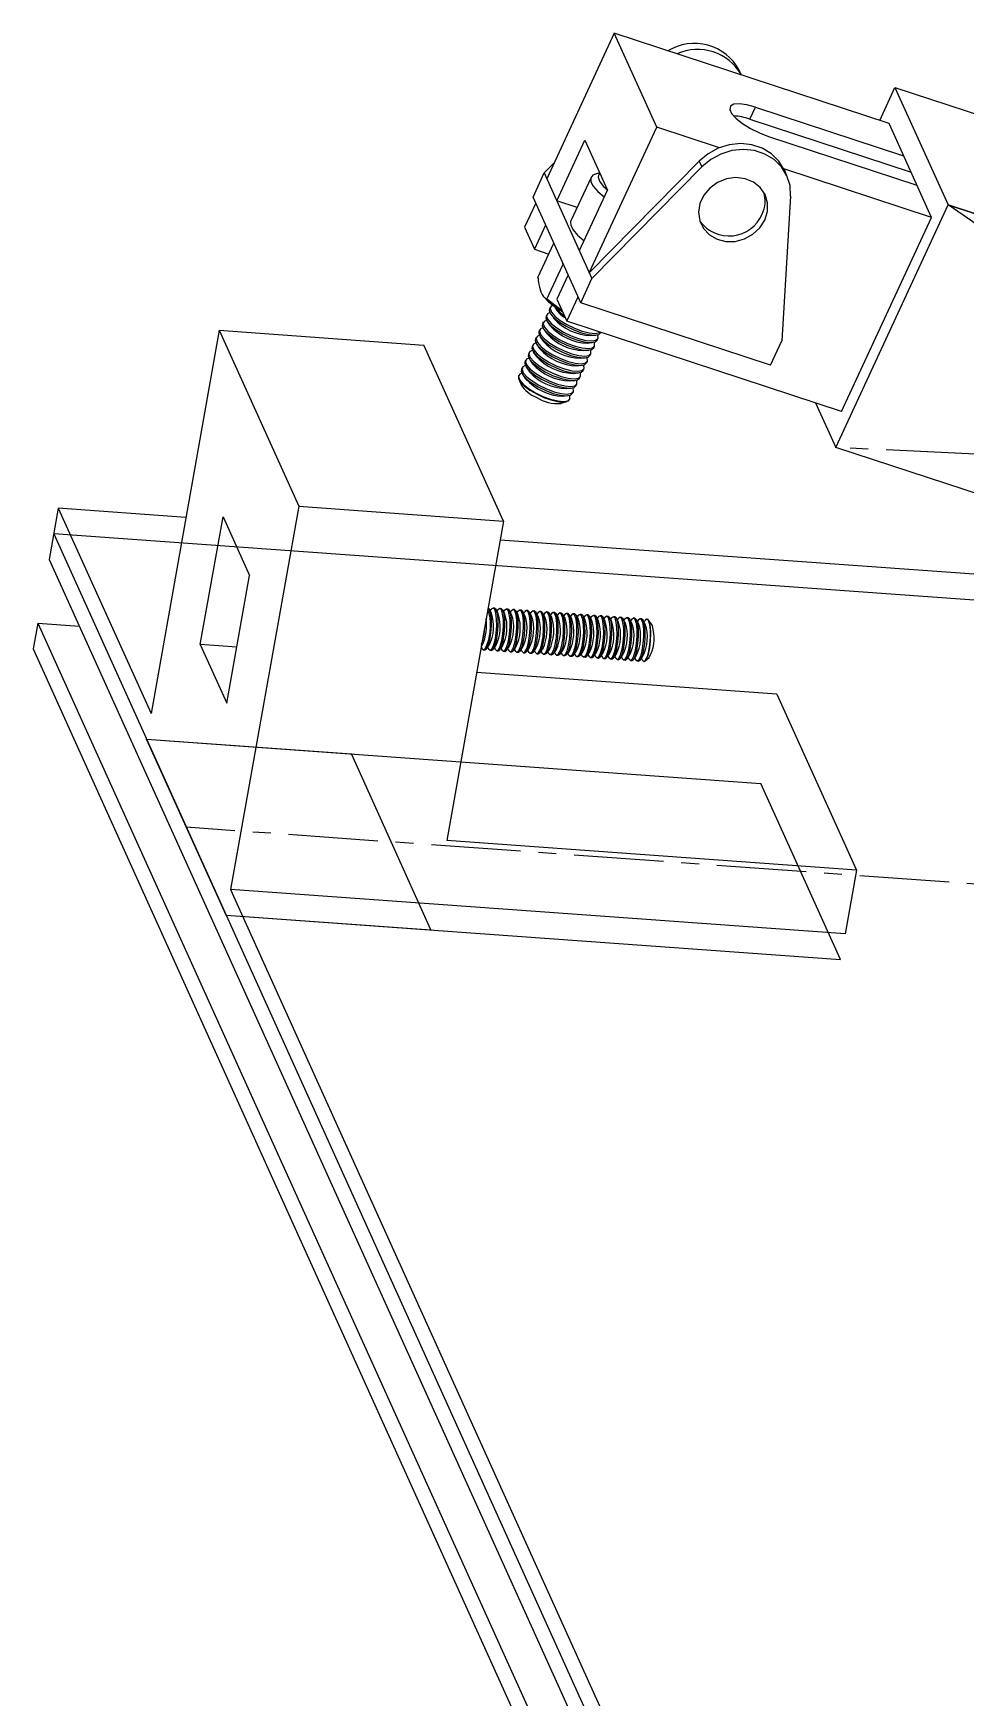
# Model space of a CAD drawing. Header units: millimetres. Extents: x -449 to 159, y -561 to 114.
# Drawn here: x -293.5 to -161.2, y -144.2 to 92 of the extents above; entities that cross this region are included whole.
import ezdxf

# ---------------------------------------------------------------- set-up
doc = ezdxf.new("R2010")
doc.units = ezdxf.units.MM
doc.header["$PDSIZE"] = -1
doc.linetypes.add('CENTERX2', pattern=[20.32, 12.7, -2.54, 2.54, -2.54])

msp = doc.modelspace()

# ---------------------------------------------------------------- linework, layer by layer
at = {"color": 7, "linetype": 'Continuous', "lineweight": 25}
for p, q in [((-211.09, 91.97), (-220.66, 71.33)), ((-172.1, 79.17), (-211.09, 91.97)), ((-205.07, 78.65), (-211.09, 91.97)), ((-193.05, 86.04), (-193.36, 86.74)), ((-173.42, 79.6), (-171.26, 84.27)), ((-171.26, 84.27), (-163.73, 67.62)), ((-171.26, 84.27), (-145.45, 75.8)), ((-191.87, 79.78), (-191.07, 81.5)), ((-191.07, 81.5), (-170.03, 74.59)), ((-214.64, 58), (-205.07, 78.65)), ((-196.18, 75.73), (-205.07, 78.65)), ((-191.87, 79.78), (-168.98, 72.26)), ((-166.08, 65.85), (-172.1, 79.17)), ((-219.25, 68.2), (-215.26, 76.8)), ((-215.26, 76.8), (-212.06, 69.73)), ((-189.19, 77.33), (-168.15, 70.42)), ((-219.6, 73.62), (-221.04, 72.16)), ((-199.04, 73.84), (-214.64, 58)), ((-199.04, 73.84), (-198.66, 73.01)), ((-222.63, 68.72), (-221.04, 72.16)), ((-221.04, 72.16), (-214.26, 57.17)), ((-214.39, 71.53), (-217.26, 65.34)), ((-198.66, 73.01), (-214.26, 57.17)), ((-213.17, 72.18), (-213.76, 72)), ((-166.08, 65.85), (-187.03, 72.72)), ((-186.59, 71.75), (-186.96, 72.59)), ((-215.85, 53.73), (-222.63, 68.72)), ((-216.05, 61.13), (-212.06, 69.73)), ((-186.07, 68.87), (-187.33, 48.33)), ((-222.25, 67.88), (-223.85, 64.44)), ((-216.37, 67.26), (-219.25, 68.2)), ((-179.67, 33.21), (-163.73, 67.62)), ((-163.73, 67.62), (-127.83, 55.83)), ((-223.85, 64.44), (-222.44, 61.32)), ((-220.84, 64.76), (-222.44, 61.32)), ((-178.83, 38.32), (-166.08, 65.85)), ((-221.93, 57.32), (-219.68, 62.17)), ((-222.44, 61.32), (-220.39, 60.65)), ((-220.66, 54.25), (-218.42, 59.1)), ((-218.49, 59.56), (-218.42, 59.1)), ((-217.64, 57.69), (-219.24, 54.25)), ((-215.85, 53.73), (-214.26, 57.17)), ((-221.14, 54.63), (-220.97, 54.45)), ((-217.83, 51.12), (-216.23, 54.56)), ((-220.67, 52.04), (-220.78, 51.8)), ((-218.49, 52.58), (-220.66, 54.25)), ((-220.17, 53.12), (-220.28, 52.87)), ((-220.09, 52.11), (-219.69, 51.54)), ((-219.6, 53.19), (-219.19, 52.61)), ((-219.24, 54.25), (-217.83, 51.12)), ((-188.93, 44.89), (-215.85, 53.73)), ((-267.17, 49.84), (-276.83, -4.55)), ((-267.17, 49.84), (-255.87, 24.86)), ((-267.17, 49.84), (-238.1, 47.74)), ((-221.66, 49.89), (-221.78, 49.65)), ((-221.17, 50.97), (-221.28, 50.72)), ((-221.09, 49.96), (-220.69, 49.39)), ((-220.59, 51.04), (-220.19, 50.46)), ((-178.83, 38.32), (-217.83, 51.12)), ((-226.81, 22.77), (-238.1, 47.74)), ((-222.66, 47.74), (-222.77, 47.5)), ((-222.16, 48.82), (-222.28, 48.57)), ((-222.09, 47.81), (-221.69, 47.24)), ((-221.59, 48.89), (-221.19, 48.31)), ((-214.92, 48.02), (-214.22, 48.09)), ((-214.42, 49.1), (-213.72, 49.16)), ((-214.02, 47.36), (-213.91, 47.6)), ((-213.52, 48.43), (-213.41, 48.68)), ((-213.02, 49.51), (-213.01, 49.54)), ((-188.93, 44.89), (-187.33, 48.33)), ((-223.66, 45.59), (-223.77, 45.35)), ((-223.16, 46.66), (-223.27, 46.42)), ((-223.08, 45.66), (-222.68, 45.09)), ((-222.59, 46.74), (-222.18, 46.16)), ((-215.92, 45.87), (-215.22, 45.94)), ((-215.42, 46.95), (-214.72, 47.01)), ((-215.02, 45.21), (-214.9, 45.45)), ((-214.52, 46.28), (-214.41, 46.53)), ((-224.65, 43.44), (-224.68, 43.37)), ((-224.65, 42.89), (-224.31, 42.09)), ((-224.16, 44.51), (-224.27, 44.27)), ((-224.08, 43.51), (-223.68, 42.94)), ((-223.58, 44.59), (-223.18, 44.01)), ((-217.41, 42.64), (-216.71, 42.71)), ((-216.91, 43.72), (-216.22, 43.79)), ((-216.42, 44.79), (-215.72, 44.86)), ((-216.01, 43.06), (-215.9, 43.3)), ((-215.52, 44.13), (-215.4, 44.38)), ((-218.41, 40.49), (-217.71, 40.56)), ((-217.91, 41.57), (-217.21, 41.63)), ((-217.01, 40.91), (-216.9, 41.15)), ((-216.51, 41.98), (-216.4, 42.23)), ((-218.65, 39.47), (-217.82, 39.72)), ((-217.43, 40.01), (-217.4, 40.08)), ((-182.53, 39.54), (-179.67, 33.21)), ((-143.77, 21.43), (-179.67, 33.21)), ((-290.01, 24.59), (-291.29, 17.33)), ((-290.01, 24.59), (-276.83, -4.55)), ((-271.89, 23.28), (-290.01, 24.59)), ((-255.87, 24.86), (-265.54, -29.53)), ((-255.87, 24.86), (-226.81, 22.77)), ((-269.85, 5.25), (-266.62, 23.38)), ((-266.62, 23.38), (-262.86, 15.06)), ((-226.81, 22.77), (-234.86, -22.56)), ((-290.65, 20.96), (-196.55, -187.18)), ((-125.45, 12.72), (-227.29, 20.06)), ((-291.29, 17.33), (-197.2, -190.81)), ((-266.08, -3.07), (-262.86, 15.06)), ((-228.52, 9.72), (-228.81, 10.27)), ((-228.56, 10.25), (-228.7, 10.06)), ((-228.1, 10.4), (-228.3, 10.42)), ((-227.57, 9.65), (-227.86, 10.2)), ((-227.61, 10.18), (-227.75, 9.99)), ((-227.15, 10.33), (-227.35, 10.35)), ((-226.62, 9.59), (-226.92, 10.13)), ((-226.66, 10.11), (-226.8, 9.92)), ((-226.2, 10.27), (-226.4, 10.28)), ((-225.67, 9.52), (-225.97, 10.06)), ((-225.71, 10.04), (-225.85, 9.85)), ((-225.25, 10.2), (-225.45, 10.21)), ((-224.73, 9.45), (-225.02, 9.99)), ((-224.76, 9.97), (-224.91, 9.78)), ((-224.3, 10.13), (-224.5, 10.14)), ((-223.78, 9.38), (-224.07, 9.92)), ((-223.81, 9.9), (-223.96, 9.71)), ((-223.36, 10.06), (-223.55, 10.08)), ((-222.83, 9.31), (-223.12, 9.85)), ((-222.87, 9.84), (-223.01, 9.65)), ((-222.41, 9.99), (-222.6, 10.01)), ((-221.88, 9.24), (-222.17, 9.79)), ((-221.92, 9.77), (-222.06, 9.58)), ((-221.46, 9.92), (-221.65, 9.94)), ((-220.93, 9.18), (-221.22, 9.72)), ((-220.97, 9.7), (-221.11, 9.51)), ((-220.51, 9.86), (-220.71, 9.87)), ((-219.98, 9.11), (-220.27, 9.65)), ((-220.02, 9.63), (-220.16, 9.44)), ((-219.56, 9.79), (-219.76, 9.8)), ((-219.03, 9.04), (-219.32, 9.58)), ((-219.07, 9.56), (-219.21, 9.37)), ((-218.61, 9.72), (-218.81, 9.73)), ((-218.08, 8.97), (-218.38, 9.51)), ((-218.12, 9.49), (-218.26, 9.3)), ((-217.66, 9.65), (-217.86, 9.66)), ((-216.71, 9.58), (-216.91, 9.6)), ((-215.76, 9.51), (-215.96, 9.53)), ((-214.82, 9.45), (-215.01, 9.46)), ((-292.9, 8.27), (-293.55, 4.64)), ((-292.9, 8.27), (-287, 7.84)), ((-292.9, 8.27), (-198.81, -199.87)), ((-217.13, 8.9), (-217.43, 9.44)), ((-217.17, 9.43), (-217.31, 9.23)), ((-216.19, 8.83), (-216.48, 9.38)), ((-216.22, 9.36), (-216.36, 9.17)), ((-215.24, 8.77), (-215.53, 9.31)), ((-215.27, 9.29), (-215.42, 9.1)), ((-214.29, 8.7), (-214.58, 9.24)), ((-214.33, 9.22), (-214.47, 9.03)), ((-213.87, 9.38), (-214.06, 9.39)), ((-213.34, 8.63), (-213.63, 9.17)), ((-213.38, 9.15), (-213.52, 8.96)), ((-212.92, 9.31), (-213.11, 9.32)), ((-212.39, 8.56), (-212.68, 9.1)), ((-212.43, 9.08), (-212.57, 8.89)), ((-211.97, 9.24), (-212.17, 9.25)), ((-211.44, 8.49), (-211.73, 9.03)), ((-211.48, 9.02), (-211.62, 8.82)), ((-211.02, 9.17), (-211.22, 9.19)), ((-210.49, 8.42), (-210.78, 8.97)), ((-210.53, 8.95), (-210.67, 8.76)), ((-210.07, 9.1), (-210.27, 9.12)), ((-209.54, 8.35), (-209.84, 8.9)), ((-209.58, 8.88), (-209.72, 8.69)), ((-209.12, 9.03), (-209.32, 9.05)), ((-208.59, 8.29), (-208.89, 8.83)), ((-208.63, 8.81), (-208.77, 8.62)), ((-208.17, 8.97), (-208.37, 8.98)), ((-207.65, 8.22), (-207.94, 8.76)), ((-207.68, 8.74), (-207.82, 8.55)), ((-207.22, 8.9), (-207.42, 8.91)), ((-206.7, 8.15), (-206.99, 8.69)), ((-206.73, 8.67), (-206.88, 8.48)), ((-206.44, 8.84), (-206.47, 8.84)), ((-205.8, 8.16), (-206.27, 8.74)), ((-269.85, 5.25), (-266.08, -3.07)), ((-264.67, 4.88), (-269.85, 5.25)), ((-229.99, 4.86), (-229.91, 4.71)), ((-229.97, 4.99), (-229.8, 5.22)), ((-229.22, 4.66), (-228.85, 5.15)), ((-229.08, 4.85), (-228.96, 4.64)), ((-228.27, 4.59), (-227.9, 5.08)), ((-228.13, 4.78), (-228.01, 4.57)), ((-227.32, 4.52), (-226.95, 5.02)), ((-226.37, 4.45), (-226, 4.95)), ((-225.42, 4.38), (-225.06, 4.88)), ((-224.47, 4.32), (-224.11, 4.81)), ((-223.52, 4.25), (-223.16, 4.74)), ((-293.55, 4.64), (-199.45, -203.5)), ((-229.68, 4.5), (-229.48, 4.49)), ((-228.73, 4.43), (-228.53, 4.42)), ((-227.78, 4.36), (-227.58, 4.35)), ((-227.18, 4.71), (-227.07, 4.5)), ((-226.83, 4.3), (-226.63, 4.28)), ((-226.23, 4.64), (-226.12, 4.43)), ((-225.88, 4.23), (-225.68, 4.21)), ((-225.28, 4.58), (-225.17, 4.37)), ((-224.93, 4.16), (-224.74, 4.15)), ((-224.33, 4.51), (-224.22, 4.3)), ((-223.98, 4.09), (-223.79, 4.08)), ((-223.38, 4.44), (-223.27, 4.23)), ((-223.03, 4.02), (-222.84, 4.01)), ((-222.58, 4.18), (-222.21, 4.67)), ((-222.43, 4.37), (-222.32, 4.16)), ((-222.09, 3.95), (-221.89, 3.94)), ((-221.63, 4.11), (-221.26, 4.6)), ((-221.48, 4.3), (-221.37, 4.09)), ((-221.14, 3.89), (-220.94, 3.87)), ((-220.68, 4.04), (-220.31, 4.54)), ((-220.54, 4.23), (-220.42, 4.02)), ((-220.19, 3.82), (-219.99, 3.8)), ((-219.73, 3.97), (-219.36, 4.47)), ((-219.59, 4.16), (-219.47, 3.96)), ((-219.24, 3.75), (-219.04, 3.73)), ((-218.78, 3.91), (-218.41, 4.4)), ((-218.64, 4.1), (-218.52, 3.89)), ((-218.29, 3.68), (-218.09, 3.67)), ((-217.83, 3.84), (-217.46, 4.33)), ((-217.69, 4.03), (-217.58, 3.82)), ((-217.34, 3.61), (-217.14, 3.6)), ((-216.88, 3.77), (-216.51, 4.26)), ((-216.74, 3.96), (-216.63, 3.75)), ((-216.39, 3.54), (-216.2, 3.53)), ((-215.93, 3.7), (-215.57, 4.19)), ((-215.79, 3.89), (-215.68, 3.68)), ((-215.44, 3.48), (-215.25, 3.46)), ((-214.98, 3.63), (-214.62, 4.13)), ((-214.84, 3.82), (-214.73, 3.61)), ((-214.49, 3.41), (-214.3, 3.39)), ((-214.04, 3.56), (-213.67, 4.06)), ((-213.89, 3.75), (-213.78, 3.54)), ((-213.55, 3.34), (-213.35, 3.32)), ((-213.09, 3.49), (-212.72, 3.99)), ((-212.94, 3.69), (-212.83, 3.48)), ((-212.6, 3.27), (-212.4, 3.26)), ((-212.14, 3.43), (-211.77, 3.92)), ((-212, 3.62), (-211.88, 3.41)), ((-211.65, 3.2), (-211.45, 3.19)), ((-211.19, 3.36), (-210.82, 3.85)), ((-211.05, 3.55), (-210.93, 3.34)), ((-210.7, 3.13), (-210.5, 3.12)), ((-210.24, 3.29), (-209.87, 3.78)), ((-210.1, 3.48), (-209.98, 3.27)), ((-209.75, 3.06), (-209.55, 3.05)), ((-209.29, 3.22), (-208.92, 3.72)), ((-209.15, 3.41), (-209.04, 3.2)), ((-208.8, 3), (-208.6, 2.98)), ((-208.34, 3.15), (-207.97, 3.65)), ((-208.2, 3.34), (-208.09, 3.13)), ((-207.85, 2.93), (-207.66, 2.91)), ((-207.39, 3.08), (-207.03, 3.58)), ((-207.25, 3.28), (-207.14, 3.07)), ((-206.9, 2.86), (-206.87, 2.86)), ((-206.69, 2.94), (-206.14, 3.43)), ((-188.03, -1.78), (-230.63, 1.3)), ((-188.03, -1.78), (-176.73, -26.75)), ((-176.73, -26.75), (-234.86, -22.56)), ((-176.73, -26.75), (-178.34, -35.82)), ((-265.54, -29.53), (-195.91, -183.55)), ((-178.34, -35.82), (-265.54, -29.53))]:
    msp.add_line(p, q, dxfattribs=at)
at = {"color": 7, "linetype": 'Continuous'}
for p, q in [((-179.67, 33.21), (-163.73, 67.62)), ((-38.07, 26.36), (-163.73, 67.62)), ((-54.01, -8.05), (-179.67, 33.21)), ((0, 0), (-290.65, 20.96)), ((-290.65, 20.96), (-196.55, -187.18)), ((-266.18, -33.16), (-277.48, -8.18)), ((-277.48, -8.18), (-190.28, -14.47)), ((-266.18, -33.16), (-277.48, -8.18)), ((-277.48, -8.18), (-248.41, -10.28)), ((-237.12, -35.25), (-248.41, -10.28)), ((-178.99, -39.44), (-190.28, -14.47)), ((-266.18, -33.16), (-178.99, -39.44)), ((-266.18, -33.16), (-237.12, -35.25))]:
    msp.add_line(p, q, dxfattribs=at)
at = {"color": 7, "linetype": 'CENTERX2'}
for p, q in [((-54.01, -8.05), (-163.73, 67.62)), ((-38.07, 26.36), (-179.67, 33.21)), ((18.82, -41.63), (-271.83, -20.67))]:
    msp.add_line(p, q, dxfattribs=at)
at = {"color": 7, "linetype": 'Continuous', "lineweight": 25, "flags": 128}
for points in [[(-191.07, 81.5), (-192.3, 81.83), (-193.35, 81.96), (-194.14, 81.89), (-194.6, 81.62), (-194.7, 81.17), (-194.44, 80.58), (-193.82, 79.89), (-192.9, 79.16), (-191.76, 78.46), (-190.49, 77.83), (-189.19, 77.33)], [(-186.96, 72.59), (-186.97, 72.59), (-187.73, 73.84), (-188.79, 74.88), (-190.09, 75.67), (-191.57, 76.15), (-193.15, 76.32), (-194.77, 76.15), (-196.34, 75.67), (-197.78, 74.88), (-199.04, 73.84)], [(-186.07, 68.87), (-186.15, 70.36), (-186.59, 71.76), (-187.35, 73.01), (-188.41, 74.05), (-189.71, 74.83), (-191.19, 75.32), (-192.77, 75.48), (-194.39, 75.32), (-195.96, 74.83), (-197.41, 74.05), (-198.66, 73.01)], [(-213.76, 72), (-214.12, 71.83), (-214.42, 71.44), (-214.41, 70.91), (-214.07, 70.27), (-213.43, 69.54), (-212.53, 68.78), (-212.51, 68.76)], [(-213.14, 72.12), (-213.28, 71.99), (-213.4, 71.54), (-213.19, 70.97), (-212.66, 70.3), (-212.07, 69.75)], [(-189.73, 65.47), (-189.36, 66.69), (-189.35, 67.92), (-189.7, 69.08), (-190.38, 70.08), (-191.35, 70.85), (-192.54, 71.33), (-193.84, 71.49), (-195.18, 71.31), (-196.44, 70.8), (-197.54, 70.01), (-198.39, 68.99), (-198.94, 67.82), (-199.13, 66.58), (-198.96, 65.37), (-198.44, 64.28), (-197.6, 63.38), (-196.51, 62.75), (-195.26, 62.43), (-193.92, 62.45), (-192.61, 62.79), (-191.42, 63.45), (-190.44, 64.36), (-189.73, 65.47)], [(-217.26, 65.34), (-217.29, 65.25), (-217.28, 64.72), (-216.94, 64.08), (-216.3, 63.35), (-215.4, 62.59), (-215.38, 62.57)], [(-220.23, 52.34), (-220.57, 52.18), (-220.71, 51.82), (-220.52, 51.34), (-220.02, 50.77), (-219.26, 50.16), (-218.31, 49.57), (-217.23, 49.05), (-216.15, 48.65), (-215.14, 48.4), (-214.3, 48.32), (-213.7, 48.42), (-213.4, 48.7), (-213.42, 49.12), (-213.46, 49.21)], [(-220.28, 52.87), (-220.32, 52.66), (-220.13, 52.17), (-219.64, 51.6), (-218.88, 50.99), (-217.92, 50.4), (-216.85, 49.88), (-215.76, 49.48), (-214.75, 49.23), (-213.91, 49.15), (-213.31, 49.25), (-213.02, 49.51)], [(-219.83, 53.39), (-220.07, 53.25), (-220.21, 52.9), (-220.02, 52.42), (-219.53, 51.85), (-218.77, 51.24), (-217.81, 50.65), (-216.74, 50.13), (-215.65, 49.72), (-214.64, 49.47), (-213.8, 49.39), (-213.2, 49.5), (-213.08, 49.56)], [(-221.78, 49.65), (-221.82, 49.43), (-221.63, 48.95), (-221.13, 48.38), (-220.37, 47.77), (-219.41, 47.18), (-218.34, 46.66), (-217.25, 46.26), (-216.25, 46), (-215.41, 45.93), (-214.81, 46.03), (-214.52, 46.28)], [(-221.23, 50.19), (-221.56, 50.03), (-221.7, 49.67), (-221.52, 49.19), (-221.02, 48.62), (-220.26, 48.01), (-219.3, 47.42), (-218.23, 46.9), (-217.14, 46.5), (-216.13, 46.25), (-215.29, 46.17), (-214.7, 46.27), (-214.4, 46.55), (-214.42, 46.97), (-214.46, 47.06)], [(-221.28, 50.72), (-221.32, 50.51), (-221.13, 50.02), (-220.64, 49.45), (-219.87, 48.84), (-218.92, 48.25), (-217.85, 47.73), (-216.76, 47.33), (-215.75, 47.08), (-214.91, 47), (-214.31, 47.1), (-214.02, 47.36)], [(-220.73, 51.27), (-221.06, 51.1), (-221.2, 50.75), (-221.02, 50.27), (-220.52, 49.69), (-219.76, 49.09), (-218.8, 48.5), (-217.73, 47.98), (-216.64, 47.57), (-215.63, 47.32), (-214.79, 47.24), (-214.2, 47.35), (-213.9, 47.62), (-213.92, 48.05), (-213.96, 48.13)], [(-220.78, 51.8), (-220.82, 51.58), (-220.63, 51.1), (-220.14, 50.53), (-219.38, 49.92), (-218.42, 49.33), (-217.35, 48.81), (-216.26, 48.41), (-215.25, 48.15), (-214.41, 48.08), (-213.81, 48.18), (-213.52, 48.43)], [(-222.77, 47.5), (-222.81, 47.28), (-222.63, 46.8), (-222.13, 46.23), (-221.37, 45.62), (-220.41, 45.03), (-219.34, 44.51), (-218.25, 44.1), (-217.24, 43.85), (-216.4, 43.78), (-215.81, 43.88), (-215.52, 44.13)], [(-222.22, 48.04), (-222.56, 47.88), (-222.7, 47.52), (-222.51, 47.04), (-222.02, 46.47), (-221.26, 45.86), (-220.3, 45.27), (-219.23, 44.75), (-218.14, 44.35), (-217.13, 44.1), (-216.29, 44.02), (-215.69, 44.12), (-215.39, 44.4), (-215.42, 44.82), (-215.45, 44.91)], [(-222.28, 48.57), (-222.31, 48.36), (-222.13, 47.87), (-221.63, 47.3), (-220.87, 46.69), (-219.91, 46.1), (-218.84, 45.58), (-217.75, 45.18), (-216.74, 44.93), (-215.9, 44.85), (-215.31, 44.95), (-215.02, 45.21)], [(-221.73, 49.12), (-222.06, 48.95), (-222.2, 48.6), (-222.01, 48.12), (-221.52, 47.54), (-220.76, 46.94), (-219.8, 46.35), (-218.73, 45.83), (-217.64, 45.42), (-216.63, 45.17), (-215.79, 45.09), (-215.19, 45.2), (-214.89, 45.47), (-214.92, 45.9), (-214.95, 45.98)], [(-223.77, 45.35), (-223.81, 45.13), (-223.62, 44.65), (-223.13, 44.08), (-222.37, 43.47), (-221.41, 42.88), (-220.34, 42.36), (-219.25, 41.95), (-218.24, 41.7), (-217.4, 41.62), (-216.8, 41.73), (-216.51, 41.98)], [(-223.22, 45.89), (-223.56, 45.73), (-223.7, 45.37), (-223.51, 44.89), (-223.01, 44.32), (-222.25, 43.71), (-221.29, 43.12), (-220.22, 42.6), (-219.14, 42.2), (-218.13, 41.95), (-217.29, 41.87), (-216.69, 41.97), (-216.39, 42.25), (-216.41, 42.67), (-216.45, 42.75)], [(-223.27, 46.42), (-223.31, 46.2), (-223.12, 45.72), (-222.63, 45.15), (-221.87, 44.54), (-220.91, 43.95), (-219.84, 43.43), (-218.75, 43.03), (-217.74, 42.78), (-216.9, 42.7), (-216.3, 42.8), (-216.01, 43.06)], [(-222.72, 46.97), (-223.06, 46.8), (-223.2, 46.45), (-223.01, 45.96), (-222.52, 45.39), (-221.75, 44.79), (-220.8, 44.2), (-219.73, 43.68), (-218.64, 43.27), (-217.63, 43.02), (-216.79, 42.94), (-216.19, 43.05), (-215.89, 43.32), (-215.91, 43.75), (-215.95, 43.83)], [(-224.68, 43.37), (-224.71, 43.05), (-224.44, 42.54), (-223.87, 41.95), (-223.06, 41.34), (-222.06, 40.77)], [(-224.22, 43.74), (-224.55, 43.58), (-224.69, 43.22), (-224.51, 42.74), (-224.01, 42.17), (-223.25, 41.56), (-222.29, 40.97), (-221.22, 40.45), (-220.13, 40.05), (-219.12, 39.8), (-218.28, 39.72), (-217.69, 39.82), (-217.39, 40.1), (-217.41, 40.52), (-217.45, 40.6)], [(-224.27, 44.27), (-224.31, 44.05), (-224.12, 43.57), (-223.63, 43), (-222.86, 42.39), (-221.91, 41.8), (-220.83, 41.28), (-219.75, 40.88), (-218.74, 40.63), (-217.9, 40.55), (-217.3, 40.65), (-217.01, 40.91)], [(-223.72, 44.82), (-224.05, 44.65), (-224.19, 44.3), (-224.01, 43.81), (-223.51, 43.24), (-222.75, 42.64), (-221.79, 42.05), (-220.72, 41.53), (-219.63, 41.12), (-218.62, 40.87), (-217.78, 40.79), (-217.19, 40.9), (-216.89, 41.17), (-216.91, 41.6), (-216.95, 41.68)], [(-222.06, 40.77), (-220.98, 40.27), (-219.9, 39.9), (-218.92, 39.69), (-218.14, 39.66), (-217.61, 39.81), (-217.43, 40.01)], [(-228.98, 5.15), (-228.76, 5.93), (-228.6, 6.9), (-228.53, 7.93), (-228.54, 8.92), (-228.64, 9.73), (-228.82, 10.27), (-229, 10.46)], [(-228.22, 5.09), (-228.01, 5.87), (-227.85, 6.84), (-227.77, 7.88), (-227.79, 8.86), (-227.89, 9.68), (-228.06, 10.21), (-228.29, 10.42), (-228.55, 10.26), (-228.56, 10.25)], [(-228.03, 5.08), (-227.81, 5.86), (-227.65, 6.83), (-227.58, 7.87), (-227.59, 8.85), (-227.69, 9.66), (-227.87, 10.2), (-228.1, 10.4), (-228.1, 10.4)], [(-227.27, 5.02), (-227.06, 5.8), (-226.9, 6.77), (-226.83, 7.81), (-226.84, 8.8), (-226.94, 9.61), (-227.11, 10.15), (-227.34, 10.35), (-227.6, 10.19), (-227.61, 10.18)], [(-227.08, 5.01), (-226.86, 5.79), (-226.71, 6.76), (-226.63, 7.8), (-226.64, 8.78), (-226.74, 9.59), (-226.92, 10.13), (-227.15, 10.33), (-227.15, 10.33)], [(-226.33, 4.95), (-226.11, 5.74), (-225.95, 6.7), (-225.88, 7.74), (-225.89, 8.73), (-225.99, 9.54), (-226.17, 10.08), (-226.4, 10.28), (-226.65, 10.12), (-226.66, 10.11)], [(-226.13, 4.94), (-225.91, 5.72), (-225.76, 6.69), (-225.68, 7.73), (-225.69, 8.71), (-225.79, 9.52), (-225.97, 10.06), (-226.2, 10.27), (-226.2, 10.27)], [(-225.38, 4.89), (-225.16, 5.67), (-225, 6.64), (-224.93, 7.68), (-224.94, 8.66), (-225.04, 9.47), (-225.22, 10.01), (-225.45, 10.21), (-225.7, 10.05), (-225.71, 10.04)], [(-225.18, 4.87), (-224.96, 5.65), (-224.81, 6.62), (-224.73, 7.66), (-224.74, 8.65), (-224.84, 9.46), (-225.02, 9.99), (-225.25, 10.2), (-225.25, 10.2)], [(-224.43, 4.82), (-224.21, 5.6), (-224.06, 6.57), (-223.98, 7.61), (-223.99, 8.59), (-224.09, 9.4), (-224.27, 9.94), (-224.5, 10.14), (-224.75, 9.99), (-224.76, 9.97)], [(-224.23, 4.8), (-224.01, 5.58), (-223.86, 6.55), (-223.78, 7.59), (-223.8, 8.58), (-223.9, 9.39), (-224.07, 9.93), (-224.3, 10.13), (-224.3, 10.13)], [(-223.48, 4.75), (-223.26, 5.53), (-223.11, 6.5), (-223.03, 7.54), (-223.04, 8.52), (-223.14, 9.33), (-223.32, 9.87), (-223.55, 10.08), (-223.8, 9.92), (-223.81, 9.9)], [(-223.28, 4.73), (-223.07, 5.52), (-222.91, 6.49), (-222.83, 7.52), (-222.85, 8.51), (-222.95, 9.32), (-223.12, 9.86), (-223.35, 10.06), (-223.36, 10.06)], [(-222.53, 4.68), (-222.31, 5.46), (-222.16, 6.43), (-222.08, 7.47), (-222.09, 8.45), (-222.19, 9.26), (-222.37, 9.8), (-222.6, 10.01), (-222.86, 9.85), (-222.87, 9.84)], [(-222.33, 4.67), (-222.12, 5.45), (-221.96, 6.42), (-221.88, 7.46), (-221.9, 8.44), (-222, 9.25), (-222.17, 9.79), (-222.4, 9.99), (-222.41, 9.99)], [(-221.58, 4.61), (-221.36, 5.39), (-221.21, 6.36), (-221.13, 7.4), (-221.15, 8.39), (-221.25, 9.2), (-221.42, 9.74), (-221.65, 9.94), (-221.91, 9.78), (-221.92, 9.77)], [(-221.38, 4.6), (-221.17, 5.38), (-221.01, 6.35), (-220.94, 7.39), (-220.95, 8.37), (-221.05, 9.18), (-221.22, 9.72), (-221.45, 9.92), (-221.46, 9.92)], [(-220.63, 4.54), (-220.42, 5.33), (-220.26, 6.29), (-220.18, 7.33), (-220.2, 8.32), (-220.3, 9.13), (-220.47, 9.67), (-220.7, 9.87), (-220.96, 9.71), (-220.97, 9.7)], [(-220.44, 4.53), (-220.22, 5.31), (-220.06, 6.28), (-219.99, 7.32), (-220, 8.3), (-220.1, 9.11), (-220.28, 9.65), (-220.51, 9.86), (-220.51, 9.86)], [(-219.68, 4.48), (-219.47, 5.26), (-219.31, 6.23), (-219.23, 7.26), (-219.25, 8.25), (-219.35, 9.06), (-219.52, 9.6), (-219.75, 9.8), (-220.01, 9.64), (-220.02, 9.63)], [(-219.49, 4.46), (-219.27, 5.24), (-219.11, 6.21), (-219.04, 7.25), (-219.05, 8.23), (-219.15, 9.05), (-219.33, 9.58), (-219.56, 9.79), (-219.56, 9.79)], [(-218.73, 4.41), (-218.52, 5.19), (-218.36, 6.16), (-218.29, 7.2), (-218.3, 8.18), (-218.4, 8.99), (-218.57, 9.53), (-218.8, 9.73), (-219.06, 9.57), (-219.07, 9.56)], [(-218.54, 4.39), (-218.32, 5.17), (-218.17, 6.14), (-218.09, 7.18), (-218.1, 8.17), (-218.2, 8.98), (-218.38, 9.52), (-218.61, 9.72), (-218.61, 9.72)], [(-217.79, 4.34), (-217.57, 5.12), (-217.41, 6.09), (-217.34, 7.13), (-217.35, 8.11), (-217.45, 8.92), (-217.63, 9.46), (-217.86, 9.66), (-218.11, 9.51), (-218.12, 9.49)], [(-217.59, 4.32), (-217.37, 5.11), (-217.22, 6.07), (-217.14, 7.11), (-217.15, 8.1), (-217.25, 8.91), (-217.43, 9.45), (-217.66, 9.65), (-217.66, 9.65)], [(-216.84, 4.27), (-216.62, 5.05), (-216.46, 6.02), (-216.39, 7.06), (-216.4, 8.04), (-216.5, 8.85), (-216.68, 9.39), (-216.91, 9.6), (-217.16, 9.44), (-217.17, 9.43)], [(-216.64, 4.26), (-216.42, 5.04), (-216.27, 6.01), (-216.19, 7.05), (-216.2, 8.03), (-216.3, 8.84), (-216.48, 9.38), (-216.71, 9.58), (-216.71, 9.58)], [(-215.89, 4.2), (-215.67, 4.98), (-215.52, 5.95), (-215.44, 6.99), (-215.45, 7.98), (-215.55, 8.79), (-215.73, 9.32), (-215.96, 9.53), (-216.21, 9.37), (-216.22, 9.36)], [(-215.69, 4.19), (-215.47, 4.97), (-215.32, 5.94), (-215.24, 6.98), (-215.26, 7.96), (-215.36, 8.77), (-215.53, 9.31), (-215.76, 9.51), (-215.76, 9.51)], [(-214.94, 4.13), (-214.72, 4.91), (-214.57, 5.88), (-214.49, 6.92), (-214.5, 7.91), (-214.6, 8.72), (-214.78, 9.26), (-215.01, 9.46), (-215.26, 9.3), (-215.27, 9.29)], [(-214.74, 4.12), (-214.53, 4.9), (-214.37, 5.87), (-214.29, 6.91), (-214.31, 7.89), (-214.41, 8.7), (-214.58, 9.24), (-214.81, 9.45), (-214.82, 9.45)], [(-213.99, 4.06), (-213.77, 4.85), (-213.62, 5.81), (-213.54, 6.85), (-213.55, 7.84), (-213.65, 8.65), (-213.83, 9.19), (-214.06, 9.39), (-214.32, 9.23), (-214.33, 9.22)], [(-213.79, 4.05), (-213.58, 4.83), (-213.42, 5.8), (-213.34, 6.84), (-213.36, 7.82), (-213.46, 8.63), (-213.63, 9.17), (-213.86, 9.38), (-213.87, 9.38)], [(-213.04, 4), (-212.82, 4.78), (-212.67, 5.75), (-212.59, 6.79), (-212.61, 7.77), (-212.71, 8.58), (-212.88, 9.12), (-213.11, 9.32), (-213.37, 9.16), (-213.38, 9.15)], [(-212.84, 3.98), (-212.63, 4.76), (-212.47, 5.73), (-212.4, 6.77), (-212.41, 7.76), (-212.51, 8.57), (-212.68, 9.11), (-212.91, 9.31), (-212.92, 9.31)], [(-212.09, 3.93), (-211.88, 4.71), (-211.72, 5.68), (-211.64, 6.72), (-211.66, 7.7), (-211.76, 8.51), (-211.93, 9.05), (-212.16, 9.25), (-212.42, 9.1), (-212.43, 9.08)], [(-211.9, 3.91), (-211.68, 4.7), (-211.52, 5.66), (-211.45, 6.7), (-211.46, 7.69), (-211.56, 8.5), (-211.74, 9.04), (-211.97, 9.24), (-211.97, 9.24)], [(-211.14, 3.86), (-210.93, 4.64), (-210.77, 5.61), (-210.69, 6.65), (-210.71, 7.63), (-210.81, 8.44), (-210.98, 8.98), (-211.21, 9.19), (-211.47, 9.03), (-211.48, 9.02)], [(-210.95, 3.85), (-210.73, 4.63), (-210.57, 5.6), (-210.5, 6.63), (-210.51, 7.62), (-210.61, 8.43), (-210.79, 8.97), (-211.02, 9.17), (-211.02, 9.17)], [(-210.19, 3.79), (-209.98, 4.57), (-209.82, 5.54), (-209.75, 6.58), (-209.76, 7.56), (-209.86, 8.38), (-210.03, 8.91), (-210.26, 9.12), (-210.52, 8.96), (-210.53, 8.95)], [(-210, 3.78), (-209.78, 4.56), (-209.63, 5.53), (-209.55, 6.57), (-209.56, 7.55), (-209.66, 8.36), (-209.84, 8.9), (-210.07, 9.1), (-210.07, 9.1)], [(-209.25, 3.72), (-209.03, 4.5), (-208.87, 5.47), (-208.8, 6.51), (-208.81, 7.5), (-208.91, 8.31), (-209.09, 8.85), (-209.32, 9.05), (-209.57, 8.89), (-209.58, 8.88)], [(-209.05, 3.71), (-208.83, 4.49), (-208.68, 5.46), (-208.6, 6.5), (-208.61, 7.48), (-208.71, 8.29), (-208.89, 8.83), (-209.12, 9.03), (-209.12, 9.03)], [(-208.3, 3.65), (-208.08, 4.44), (-207.92, 5.4), (-207.85, 6.44), (-207.86, 7.43), (-207.96, 8.24), (-208.14, 8.78), (-208.37, 8.98), (-208.62, 8.82), (-208.63, 8.81)], [(-208.1, 3.64), (-207.88, 4.42), (-207.73, 5.39), (-207.65, 6.43), (-207.66, 7.41), (-207.76, 8.22), (-207.94, 8.76), (-208.17, 8.97), (-208.17, 8.97)], [(-207.35, 3.59), (-207.13, 4.37), (-206.98, 5.34), (-206.9, 6.38), (-206.91, 7.36), (-207.01, 8.17), (-207.19, 8.71), (-207.42, 8.91), (-207.67, 8.75), (-207.68, 8.74)], [(-207.15, 3.57), (-206.93, 4.35), (-206.78, 5.32), (-206.7, 6.36), (-206.72, 7.35), (-206.82, 8.16), (-206.99, 8.69), (-207.22, 8.9), (-207.22, 8.9)], [(-206.87, 2.86), (-206.74, 2.89), (-206.49, 3.23), (-206.25, 3.88), (-206.06, 4.76), (-205.94, 5.78), (-205.91, 6.81), (-205.97, 7.72)], [(-206.4, 3.52), (-206.18, 4.3), (-206.03, 5.27), (-205.95, 6.31), (-205.96, 7.29), (-206.06, 8.1), (-206.24, 8.64), (-206.47, 8.84), (-206.72, 8.69), (-206.73, 8.67)], [(-205.97, 7.72), (-206.11, 8.41), (-206.31, 8.78), (-206.44, 8.84)], [(-205.56, 7.34), (-205.69, 7.95), (-205.8, 8.16)], [(-229.91, 4.71), (-229.91, 4.7), (-229.68, 4.5), (-229.42, 4.66), (-229.17, 5.16)], [(-229.48, 4.49), (-229.23, 4.65), (-228.98, 5.15)], [(-228.96, 4.64), (-228.96, 4.64), (-228.73, 4.43), (-228.48, 4.59), (-228.22, 5.09)], [(-228.53, 4.42), (-228.28, 4.58), (-228.03, 5.08)], [(-228.01, 4.57), (-228.01, 4.57), (-227.78, 4.36), (-227.53, 4.52), (-227.27, 5.02)], [(-227.58, 4.35), (-227.33, 4.51), (-227.08, 5.01)], [(-227.07, 4.5), (-227.06, 4.5), (-226.83, 4.3), (-226.58, 4.45), (-226.33, 4.95)], [(-226.63, 4.28), (-226.38, 4.44), (-226.13, 4.94)], [(-226.12, 4.43), (-226.11, 4.43), (-225.88, 4.23), (-225.63, 4.39), (-225.38, 4.89)], [(-225.68, 4.21), (-225.43, 4.37), (-225.18, 4.87)], [(-225.17, 4.37), (-225.17, 4.36), (-224.94, 4.16), (-224.68, 4.32), (-224.43, 4.82)], [(-224.74, 4.15), (-224.48, 4.3), (-224.23, 4.8)], [(-224.22, 4.3), (-224.22, 4.29), (-223.99, 4.09), (-223.73, 4.25), (-223.48, 4.75)], [(-223.79, 4.08), (-223.53, 4.24), (-223.28, 4.73)], [(-223.27, 4.23), (-223.27, 4.23), (-223.04, 4.02), (-222.78, 4.18), (-222.53, 4.68)], [(-222.84, 4.01), (-222.59, 4.17), (-222.33, 4.67)], [(-222.32, 4.16), (-222.32, 4.16), (-222.09, 3.95), (-221.83, 4.11), (-221.58, 4.61)], [(-221.89, 3.94), (-221.64, 4.1), (-221.38, 4.6)], [(-221.37, 4.09), (-221.37, 4.09), (-221.14, 3.89), (-220.88, 4.04), (-220.63, 4.54)], [(-220.94, 3.87), (-220.69, 4.03), (-220.44, 4.53)], [(-220.42, 4.02), (-220.42, 4.02), (-220.19, 3.82), (-219.94, 3.98), (-219.68, 4.48)], [(-219.99, 3.8), (-219.74, 3.96), (-219.49, 4.46)], [(-219.47, 3.96), (-219.47, 3.95), (-219.24, 3.75), (-218.99, 3.91), (-218.73, 4.41)], [(-219.04, 3.73), (-218.79, 3.89), (-218.54, 4.39)], [(-218.52, 3.89), (-218.52, 3.88), (-218.29, 3.68), (-218.04, 3.84), (-217.79, 4.34)], [(-218.09, 3.67), (-217.84, 3.82), (-217.59, 4.32)], [(-217.58, 3.82), (-217.57, 3.81), (-217.34, 3.61), (-217.09, 3.77), (-216.84, 4.27)], [(-217.14, 3.6), (-216.89, 3.76), (-216.64, 4.26)], [(-216.63, 3.75), (-216.63, 3.75), (-216.4, 3.54), (-216.14, 3.7), (-215.89, 4.2)], [(-216.2, 3.53), (-215.94, 3.69), (-215.69, 4.19)], [(-215.68, 3.68), (-215.68, 3.68), (-215.45, 3.48), (-215.19, 3.63), (-214.94, 4.13)], [(-215.25, 3.46), (-214.99, 3.62), (-214.74, 4.12)], [(-214.73, 3.61), (-214.73, 3.61), (-214.5, 3.41), (-214.24, 3.56), (-213.99, 4.06)], [(-214.3, 3.39), (-214.05, 3.55), (-213.79, 4.05)], [(-213.78, 3.54), (-213.78, 3.54), (-213.55, 3.34), (-213.29, 3.5), (-213.04, 4)], [(-213.35, 3.32), (-213.1, 3.48), (-212.84, 3.98)], [(-212.83, 3.48), (-212.83, 3.47), (-212.6, 3.27), (-212.34, 3.43), (-212.09, 3.93)], [(-212.4, 3.26), (-212.15, 3.41), (-211.9, 3.91)], [(-211.88, 3.41), (-211.88, 3.4), (-211.65, 3.2), (-211.4, 3.36), (-211.14, 3.86)], [(-211.45, 3.19), (-211.2, 3.35), (-210.95, 3.85)], [(-210.93, 3.34), (-210.93, 3.34), (-210.7, 3.13), (-210.45, 3.29), (-210.19, 3.79)], [(-210.5, 3.12), (-210.25, 3.28), (-210, 3.78)], [(-209.98, 3.27), (-209.98, 3.27), (-209.75, 3.06), (-209.5, 3.22), (-209.25, 3.72)], [(-209.55, 3.05), (-209.3, 3.21), (-209.05, 3.71)], [(-209.04, 3.2), (-209.03, 3.2), (-208.8, 3), (-208.55, 3.15), (-208.3, 3.65)], [(-208.6, 2.98), (-208.35, 3.14), (-208.1, 3.64)], [(-208.09, 3.13), (-208.09, 3.13), (-207.86, 2.93), (-207.6, 3.09), (-207.35, 3.59)], [(-207.66, 2.91), (-207.4, 3.07), (-207.15, 3.57)], [(-207.14, 3.07), (-207.14, 3.06), (-206.91, 2.86), (-206.65, 3.02), (-206.4, 3.52)]]:
    msp.add_lwpolyline(points, dxfattribs=at)
at = {"color": 7, "linetype": 'Continuous', "lineweight": 25}
for centre, radius, start, end in [((-199.7, 83.35), 7.19, 28.1282, 121.6731), ((-199.28, 82.52), 7.16, 29.5229, 114.1233), ((-194.54, 72.5), 7.75, 69.8182, 87.2557), ((-193.94, 68.15), 4.26, 334.2588, 17.1926), ((-193.94, 68.15), 4.26, 334.2588, 17.1926), ((-194.81, 68.32), 5.11, 216.0459, 336.7658), ((-194.81, 68.32), 5.11, 216.0459, 336.7658), ((-212.93, 62.04), 11.06, 223.345, 239.7633), ((-215.22, 56.68), 5.59, 217.9284, 237.8607), ((-216.01, 55.03), 4, 217.2102, 239.6169), ((-214.71, 55.37), 7.36, 221.8757, 268.3947), ((-214.22, 56.45), 7.36, 221.8757, 268.3947), ((-216.21, 52.15), 7.36, 221.8757, 268.3947), ((-215.71, 53.22), 7.36, 221.8757, 268.3947), ((-215.21, 54.3), 7.36, 221.8757, 268.3947), ((-217.21, 50), 7.36, 221.8757, 268.3947), ((-216.71, 51.07), 7.36, 221.8757, 268.3947), ((-218.2, 47.85), 7.36, 221.8757, 268.3947), ((-217.7, 48.92), 7.36, 221.8757, 268.3947), ((-220.53, 44.52), 4.5, 212.7595, 248.6555), ((-219.24, 44.61), 5.18, 235.7015, 276.5781), ((-236.11, 7.93), 7.47, 338.2071, 18.4934), ((-234.3, 7.84), 6.08, 333.7313, 18.0196), ((-233.35, 7.77), 6.08, 333.7313, 18.0196), ((-232.4, 7.71), 6.08, 333.7313, 18.0196), ((-231.45, 7.64), 6.08, 333.7313, 18.0196), ((-230.51, 7.57), 6.08, 333.7313, 18.0196), ((-238.97, 8.08), 9.49, 342.4254, 357.6018), ((-236.22, 8.04), 7.01, 336.3056, 7.3903), ((-229.56, 7.5), 6.08, 333.7313, 18.0196), ((-228.61, 7.43), 6.08, 333.7313, 18.0196), ((-227.66, 7.36), 6.08, 333.7313, 18.0196), ((-226.71, 7.3), 6.08, 333.7313, 18.0196), ((-225.76, 7.23), 6.08, 333.7313, 18.0196), ((-224.81, 7.16), 6.08, 333.7313, 18.0196), ((-223.86, 7.09), 6.08, 333.7313, 18.0196), ((-222.91, 7.02), 6.08, 333.7313, 18.0196), ((-221.97, 6.95), 6.08, 333.7313, 18.0196), ((-221.02, 6.88), 6.08, 333.7313, 18.0196), ((-220.07, 6.82), 6.08, 333.7313, 18.0196), ((-219.12, 6.75), 6.08, 333.7313, 18.0196), ((-218.17, 6.68), 6.08, 333.7313, 18.0196), ((-217.22, 6.61), 6.08, 333.7313, 18.0196), ((-216.27, 6.54), 6.08, 333.7313, 18.0196), ((-215.32, 6.47), 6.08, 333.7313, 18.0196), ((-214.37, 6.41), 6.08, 333.7313, 18.0196), ((-213.43, 6.34), 6.08, 333.7313, 18.0196), ((-212.48, 6.27), 6.08, 333.7313, 18.0196), ((-211.15, 6.18), 5.71, 331.2347, 11.6568)]:
    msp.add_arc(centre, radius, start, end, dxfattribs=at)
for points, knots in [([(-221.93, 57.32), (-221.91, 57.12), (-221.84, 56.32), (-221.66, 55.73), (-221.53, 55.29)], [0, 0, 0, 0, 0.257551, 1, 1, 1, 1]), ([(-221.53, 55.29), (-221.47, 55.15), (-221.24, 54.66), (-220.91, 54.42), (-220.66, 54.25)], [0, 0, 0, 0, 0.268634, 1, 1, 1, 1])]:
    msp.add_open_spline(points, degree=3, knots=knots, dxfattribs=at)
at = {"color": 7, "linetype": 'Continuous'}
msp.add_point((-184.64, -26.96), dxfattribs=at)

doc.saveas('drawing.dxf')
